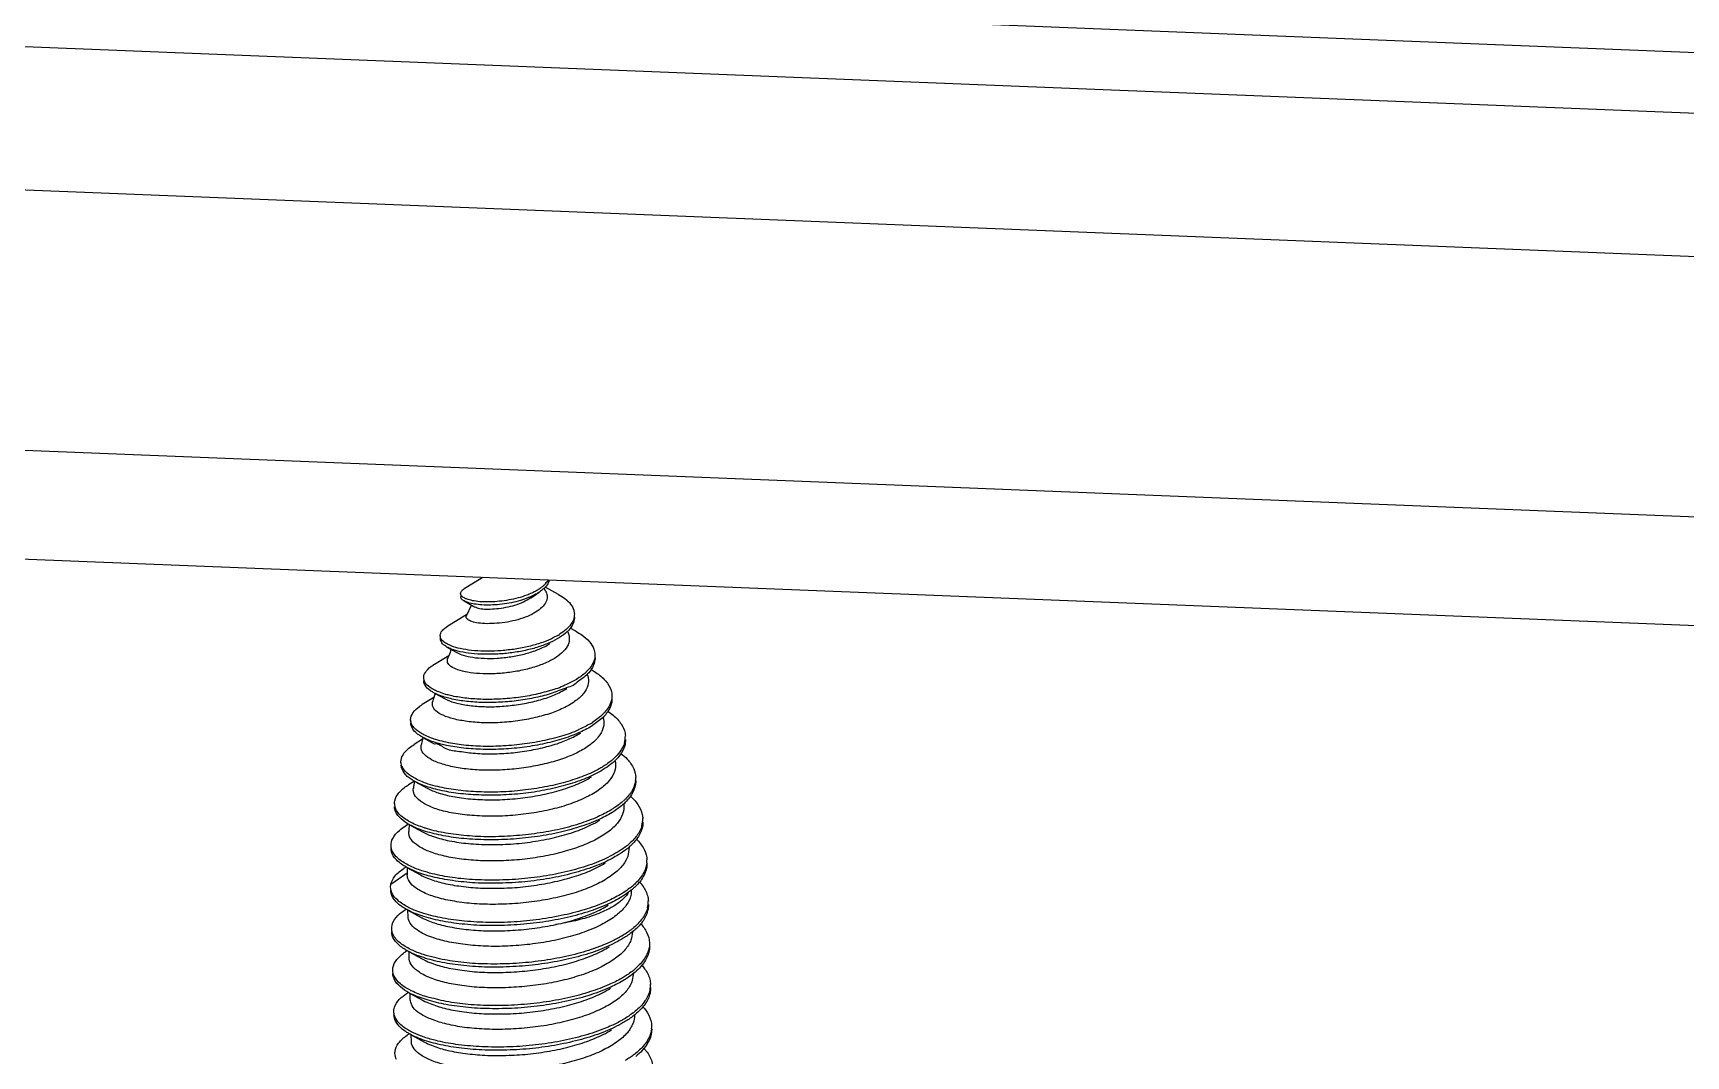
# Model space of a CAD drawing. Header units: millimetres. Extents: x 1366 to 1807, y -424 to -118.
# Drawn here: x 1422.99 to 1437.76, y -395.06 to -385.93 of the extents above; entities that cross this region are included whole.
import ezdxf

# ---------------------------------------------------------------- set-up
doc = ezdxf.new("R2010")
doc.units = ezdxf.units.MM
doc.layers.add('3_ALL_AXES', color=7, linetype='Continuous')

# ---------------------------------------------------------------- blocks, each defined once
blk = doc.blocks.new('*u50')
at = {"color": 7, "linetype": 'Continuous'}
for p, q in [((2.202, 15.898), (-129.922, 21.161)), ((-130.184, 20.632), (1.994, 15.367)), ((-130.326, 19.358), (1.853, 14.092)), ((1.967, 11.758), (-130.34, 17.029)), ((2.155, 10.78), (-130.151, 16.051)), ((-126.032, 15.878), (-126.182, 15.785)), ((-126.019, 15.887), (-126.032, 15.878)), ((-126.215, 15.742), (-126.214, 15.714)), ((-126.184, 15.677), (-126.148, 15.656)), ((-125.341, 15.735), (-125.459, 15.8)), ((-126.158, 15.556), (-126.337, 15.445)), ((-126.148, 15.656), (-126.097, 15.626)), ((-125.185, 15.405), (-125.237, 15.434)), ((-126.398, 15.366), (-126.397, 15.338)), ((-126.337, 15.265), (-126.243, 15.213)), ((-126.321, 15.187), (-126.462, 15.1)), ((-126.332, 15.127), (-126.332, 15.161)), ((-126.546, 14.99), (-126.545, 14.962)), ((-126.453, 14.815), (-126.559, 14.75)), ((-126.442, 14.849), (-126.36, 14.804)), ((-126.662, 14.614), (-126.661, 14.586)), ((-126.555, 14.441), (-126.631, 14.394)), ((-126.554, 14.458), (-126.45, 14.401)), ((-126.628, 14.065), (-126.68, 14.033)), ((-126.625, 14.064), (-126.515, 14.005)), ((-126.68, 13.683), (-126.704, 13.668)), ((-126.672, 13.677), (-126.556, 13.614)), ((-124.709, 13.477), (-124.721, 13.392)), ((-126.703, 13.3), (-126.706, 13.298)), ((-126.839, 13.145), (-126.692, 13.248)), ((-126.695, 13.295), (-126.573, 13.229)), ((-126.841, 13.119), (-126.839, 13.145)), ((-126.686, 12.914), (-126.568, 12.85)), ((-124.679, 12.72), (-124.68, 12.72)), ((-126.676, 12.542), (-126.558, 12.478)), ((-124.67, 12.35), (-124.684, 12.275)), ((-126.666, 12.171), (-126.549, 12.107)), ((-126.656, 11.8), (-126.539, 11.736))]:
    blk.add_line(p, q, dxfattribs=at)
blk.add_lwpolyline([(-125.587, 15.705), (-125.547, 15.732), (-125.514, 15.754)], dxfattribs=at)
for centre, radius, start, end in [((-125.646, 15.975), 0.257, 312.4779, 313.9257), ((-125.633, 15.962), 0.239, 313.9069, 317.078), ((-125.637, 15.866), 0.577, 300.9267, 302.2182), ((-125.509, 15.688), 0.356, 311.3907, 312.1098), ((-125.501, 15.679), 0.345, 312.106, 313.5668), ((-125.493, 15.644), 0.334, 313.5713, 313.926), ((-125.489, 15.639), 0.328, 313.9261, 314.2454), ((-125.544, 15.577), 0.703, 300.847, 301.7294), ((-125.374, 15.34), 0.411, 312.5471, 313.4213), ((-125.358, 15.296), 0.389, 313.4133, 314.8246), ((-125.346, 15.284), 0.371, 314.8343, 315.0188), ((-125.455, 15.25), 0.781, 300.8314, 302.3614), ((-124.94, 14.462), 0.197, 344.8691, 1.2218), ((-125.175, 14.633), 0.491, 311.5907, 313.1529), ((-125.151, 14.58), 0.457, 313.8955, 314.0319), ((-126.382, 14.508), 0.506, 240.9396, 241.3254), ((-124.837, 14.094), 0.187, 353.5188, 1.7798), ((-125.131, 14.298), 0.552, 310.8439, 312.132), ((-126.679, 13.869), 0.128, 182.0508, 201.4976), ((-125.104, 14.242), 0.514, 312.6226, 315.0051), ((-126.412, 14.155), 0.544, 241.1774, 241.5012), ((-124.804, 13.727), 0.217, 345.2414, 1.2581), ((-125.147, 14.014), 0.671, 308.3239, 308.9692), ((-125.123, 13.957), 0.634, 308.2953, 310.7118), ((-125.115, 13.975), 0.621, 308.9561, 310.6943), ((-125.091, 13.919), 0.584, 310.743, 310.9716), ((-126.389, 12.78), 0.608, 121.5104, 123.1801), ((-124.747, 13.358), 0.197, 353.891, 1.7381), ((-125.102, 13.627), 0.653, 307.6412, 309.3756), ((-125.089, 13.583), 0.633, 309.1219, 309.3863), ((-125.074, 13.592), 0.608, 309.3762, 311.1913), ((-125.061, 13.551), 0.59, 309.3504, 312.8501), ((-126.372, 13.55), 0.684, 242.9808, 243.2475), ((-125.497, 14.31), 1.443, 294.0501, 294.1893), ((-124.757, 12.988), 0.22, 346.2607, 1.3474), ((-125.118, 13.293), 0.699, 307.6225, 308.7518), ((-126.385, 12.064), 0.577, 122.2252, 124.0065), ((-125.086, 12.893), 0.663, 307.3878, 309.0203), ((-125.071, 12.848), 0.64, 308.8711, 309.0306), ((-126.352, 12.808), 0.685, 242.9662, 243.8977), ((-124.735, 12.246), 0.218, 347.7762, 1.4753), ((-125.094, 12.545), 0.692, 307.62, 308.8047), ((-125.081, 12.529), 0.671, 308.8073, 309.4929), ((-125.08, 12.501), 0.671, 308.8507, 309.493), ((-124.71, 11.875), 0.203, 353.8108, 1.4574), ((-126.373, 11.334), 0.562, 122.2445, 124.7897), ((-124.954, 12.025), 0.494, 314.9831, 316.9829), ((-124.924, 11.97), 0.454, 316.9602, 319.7964), ((-124.875, 11.403), 0.407, 42.475, 42.9744), ((-125.068, 12.154), 0.666, 307.3461, 308.9943)]:
    blk.add_arc(centre, radius, start, end, dxfattribs=at)
for points, start_tangent, end_tangent in [([(-125.478, 15.809), (-125.501, 15.791), (-125.527, 15.774)], (-0.753647, -0.657279), (-0.854024, -0.520233)), ([(-125.433, 15.863), (-125.459, 15.829), (-125.478, 15.809)], (-0.478322, -0.878185), (-0.753647, -0.657279)), ([(-125.422, 15.862), (-125.43, 15.84), (-125.458, 15.801), (-125.459, 15.8)], (-0.265237, -0.964183), (-0.680686, -0.732575)), ([(-126.215, 15.742), (-126.214, 15.751), (-126.197, 15.775), (-126.182, 15.785)], (-0.048879, 0.998805), (0.849407, 0.527738)), ([(-126.189, 15.707), (-126.211, 15.728), (-126.215, 15.742)], (-0.855409, 0.517953), (-0.048879, 0.998805)), ([(-126.184, 15.677), (-126.188, 15.679), (-126.21, 15.7), (-126.214, 15.714)], (-0.871577, 0.490259), (-0.048879, 0.998805)), ([(-126.174, 15.699), (-126.189, 15.707)], (-0.904951, 0.425515), (-0.855409, 0.517953)), ([(-125.514, 15.754), (-125.556, 15.73), (-125.624, 15.7), (-125.7, 15.675), (-125.782, 15.657), (-125.866, 15.645), (-125.948, 15.64), (-126.025, 15.641), (-126.093, 15.649), (-126.148, 15.662), (-126.184, 15.677)], (-0.836225, -0.548386), (-0.871577, 0.490259)), ([(-125.601, 15.737), (-125.624, 15.728), (-125.701, 15.703), (-125.783, 15.685), (-125.867, 15.673), (-125.949, 15.668), (-126.026, 15.669), (-126.094, 15.676), (-126.149, 15.69), (-126.174, 15.699)], (-0.92285, -0.38516), (-0.904951, 0.425515)), ([(-125.442, 15.702), (-125.46, 15.654), (-125.5, 15.608), (-125.561, 15.566), (-125.638, 15.531), (-125.726, 15.503), (-125.82, 15.484), (-125.914, 15.475), (-126, 15.474), (-126.073, 15.482), (-126.127, 15.497), (-126.158, 15.517), (-126.165, 15.54), (-126.163, 15.545)], (-0.125696, -0.992069), (0.38748, 0.921878)), ([(-126.097, 15.626), (-126.089, 15.623), (-126.047, 15.61), (-125.986, 15.604), (-125.913, 15.606), (-125.832, 15.616), (-125.749, 15.634), (-125.671, 15.661), (-125.604, 15.695), (-125.587, 15.705)], (0.886521, -0.462688), (0.825323, 0.564661)), ([(-125.527, 15.774), (-125.557, 15.757), (-125.601, 15.737)], (-0.854024, -0.520233), (-0.92285, -0.38516)), ([(-125.473, 15.786), (-125.5, 15.764), (-125.514, 15.754)], (-0.737466, -0.675384), (-0.836225, -0.548386)), ([(-125.455, 15.765), (-125.446, 15.746), (-125.442, 15.702)], (0.47906, -0.877782), (-0.125696, -0.992069)), ([(-125.341, 15.735), (-125.282, 15.697), (-125.232, 15.648), (-125.204, 15.595), (-125.198, 15.56)], (0.877754, -0.479112), (0.028647, -0.99959)), ([(-125.2, 15.534), (-125.219, 15.484), (-125.263, 15.429)], (-0.178553, -0.98393), (-0.724509, -0.689265)), ([(-125.198, 15.533), (-125.199, 15.511), (-125.219, 15.456), (-125.26, 15.404)], (0.028647, -0.99959), (-0.716353, -0.697739)), ([(-125.198, 15.56), (-125.2, 15.539), (-125.2, 15.534)], (0.028647, -0.99959), (-0.178553, -0.98393)), ([(-126.397, 15.366), (-126.396, 15.379), (-126.374, 15.417), (-126.337, 15.446)], (-0.046463, 0.99892), (0.854183, 0.519973)), ([(-125.258, 15.4), (-125.245, 15.362), (-125.249, 15.301), (-125.283, 15.241), (-125.345, 15.184), (-125.433, 15.133), (-125.541, 15.09), (-125.663, 15.057), (-125.793, 15.036), (-125.923, 15.026), (-126.045, 15.027), (-126.153, 15.04), (-126.24, 15.062), (-126.301, 15.092), (-126.332, 15.127)], (0.454755, -0.890617), (-0.342158, 0.939642)), ([(-125.341, 15.372), (-125.416, 15.333), (-125.429, 15.327)], (-0.85778, -0.514016), (-0.920013, -0.391887)), ([(-125.273, 15.42), (-125.33, 15.379)], (-0.750203, -0.661208), (-0.845977, -0.533219)), ([(-125.263, 15.402), (-125.33, 15.35)], (-0.724509, -0.689265), (-0.846616, -0.532204)), ([(-125.185, 15.405), (-125.132, 15.373), (-125.063, 15.312), (-125.024, 15.247), (-125.014, 15.197)], (0.878142, -0.478399), (0.030737, -0.999528)), ([(-126.391, 15.341), (-126.397, 15.366)], (-0.44009, 0.897954), (-0.046463, 0.99892)), ([(-126.337, 15.265), (-126.357, 15.278), (-126.39, 15.313), (-126.396, 15.338)], (-0.873488, 0.486846), (-0.046463, 0.99892)), ([(-126.325, 15.287), (-126.358, 15.306), (-126.391, 15.341)], (-0.897066, 0.441896), (-0.44009, 0.897954)), ([(-125.33, 15.35), (-125.416, 15.305), (-125.519, 15.266), (-125.634, 15.235), (-125.757, 15.214), (-125.883, 15.202), (-126.005, 15.2), (-126.118, 15.207), (-126.218, 15.223), (-126.299, 15.247), (-126.337, 15.265)], (-0.846616, -0.532204), (-0.873488, 0.486846)), ([(-125.429, 15.327), (-125.519, 15.294), (-125.635, 15.263), (-125.758, 15.242), (-125.883, 15.23), (-126.005, 15.227), (-126.119, 15.235), (-126.218, 15.251), (-126.299, 15.275), (-126.325, 15.287)], (-0.920013, -0.391887), (-0.897066, 0.441896)), ([(-126.243, 15.213), (-126.191, 15.192), (-126.107, 15.173), (-126.004, 15.164), (-125.888, 15.165), (-125.766, 15.178), (-125.647, 15.202), (-125.536, 15.237), (-125.442, 15.28), (-125.417, 15.295)], (0.873514, -0.486799), (0.843639, 0.536911)), ([(-126.545, 14.99), (-126.545, 15), (-126.522, 15.05), (-126.464, 15.099), (-126.462, 15.1)], (-0.046875, 0.998901), (0.853978, 0.520309)), ([(-125.016, 15.17), (-125.038, 15.109), (-125.092, 15.042)], (-0.149495, -0.988762), (-0.726298, -0.68738)), ([(-125.013, 15.169), (-125.014, 15.15), (-125.037, 15.081), (-125.083, 15.021)], (0.030737, -0.999528), (-0.706873, -0.707341)), ([(-125.014, 15.197), (-125.015, 15.178), (-125.016, 15.17)], (0.030737, -0.999528), (-0.149495, -0.988762)), ([(-126.534, 14.95), (-126.545, 14.99)], (-0.490494, 0.871444), (-0.046875, 0.998901)), ([(-126.459, 14.859), (-126.487, 14.876), (-126.533, 14.923), (-126.545, 14.962)], (-0.875656, 0.482936), (-0.046875, 0.998901)), ([(-126.448, 14.88), (-126.488, 14.904), (-126.534, 14.95)], (-0.892723, 0.450605), (-0.490494, 0.871444)), ([(-125.173, 14.952), (-125.174, 14.951), (-125.283, 14.895), (-125.414, 14.847), (-125.561, 14.81), (-125.717, 14.784), (-125.877, 14.771), (-126.033, 14.77), (-126.178, 14.781), (-126.306, 14.804), (-126.41, 14.836), (-126.459, 14.859)], (-0.849563, -0.527487), (-0.875656, 0.482936)), ([(-125.282, 14.924), (-125.284, 14.923), (-125.415, 14.875), (-125.561, 14.838), (-125.718, 14.812), (-125.878, 14.799), (-126.033, 14.798), (-126.178, 14.809), (-126.306, 14.831), (-126.349, 14.842)], (-0.91699, -0.398909), (-0.960902, 0.276889)), ([(-125.184, 14.973), (-125.282, 14.924)], (-0.858519, -0.512782), (-0.91699, -0.398909)), ([(-125.096, 15.037), (-125.175, 14.979)], (-0.736701, -0.676218), (-0.85052, -0.525942)), ([(-125.091, 15.014), (-125.173, 14.952)], (-0.726298, -0.68738), (-0.849563, -0.527487)), ([(-125.083, 15.02), (-125.074, 14.99), (-125.077, 14.922)], (0.381578, -0.924337), (-0.268307, -0.963333)), ([(-125.05, 15.065), (-125.018, 15.045), (-124.931, 14.976), (-124.879, 14.901), (-124.863, 14.832)], (0.873248, -0.487276), (0.030594, -0.999532)), ([(-125.077, 14.922), (-125.114, 14.853), (-125.184, 14.786), (-125.282, 14.726), (-125.404, 14.675), (-125.549, 14.634), (-125.705, 14.605), (-125.862, 14.59), (-126.014, 14.588), (-126.156, 14.6), (-126.278, 14.623), (-126.372, 14.655), (-126.436, 14.694), (-126.466, 14.739), (-126.465, 14.775)], (-0.268307, -0.963333), (0.270163, 0.962814)), ([(-126.349, 14.842), (-126.411, 14.864), (-126.448, 14.88)], (-0.960902, 0.276889), (-0.892723, 0.450605)), ([(-126.36, 14.804), (-126.336, 14.792), (-126.248, 14.763), (-126.135, 14.742), (-126.003, 14.732), (-125.863, 14.734), (-125.717, 14.749), (-125.57, 14.776), (-125.435, 14.815), (-125.321, 14.863), (-125.266, 14.894)], (0.876653, -0.481123), (0.847922, 0.530121)), ([(-124.864, 14.806), (-124.885, 14.742), (-124.944, 14.664), (-125.037, 14.591)], (-0.133232, -0.991085), (-0.844622, -0.535363)), ([(-124.862, 14.805), (-124.862, 14.794), (-124.884, 14.714), (-124.942, 14.636)], (0.030594, -0.999532), (-0.710029, -0.704172)), ([(-124.863, 14.832), (-124.863, 14.822), (-124.864, 14.806)], (0.030594, -0.999532), (-0.133232, -0.991085)), ([(-126.662, 14.614), (-126.662, 14.617), (-126.641, 14.677), (-126.581, 14.735), (-126.559, 14.75)], (-0.033526, 0.999438), (0.852037, 0.523481)), ([(-124.942, 14.636), (-125.037, 14.563), (-125.044, 14.558)], (-0.710029, -0.704172), (-0.850576, -0.525852)), ([(-124.943, 14.636), (-124.936, 14.607), (-124.943, 14.536)], (0.302721, -0.953079), (-0.300616, -0.953745)), ([(-124.901, 14.692), (-124.852, 14.656), (-124.78, 14.578), (-124.745, 14.496), (-124.742, 14.467)], (0.834341, -0.551248), (0.022519, -0.999746)), ([(-126.642, 14.558), (-126.662, 14.614)], (-0.553686, 0.832726), (-0.033526, 0.999438)), ([(-126.554, 14.458), (-126.583, 14.476), (-126.642, 14.53), (-126.661, 14.586)], (-0.876842, 0.480779), (-0.033526, 0.999438)), ([(-126.543, 14.48), (-126.584, 14.503), (-126.642, 14.558)], (-0.890066, 0.455831), (-0.553686, 0.832726)), ([(-124.943, 14.536), (-124.984, 14.462), (-125.058, 14.391), (-125.163, 14.326), (-125.294, 14.27), (-125.444, 14.225), (-125.608, 14.192), (-125.778, 14.171), (-125.947, 14.164), (-126.109, 14.17), (-126.255, 14.189), (-126.378, 14.219), (-126.474, 14.258), (-126.539, 14.305), (-126.568, 14.357), (-126.567, 14.389)], (-0.300616, -0.953745), (0.208051, 0.978118)), ([(-125.044, 14.558), (-125.162, 14.497), (-125.312, 14.442), (-125.483, 14.398), (-125.666, 14.368), (-125.853, 14.352), (-126.037, 14.351), (-126.209, 14.364), (-126.361, 14.39), (-126.488, 14.428), (-126.554, 14.458)], (-0.850576, -0.525852), (-0.876842, 0.480779)), ([(-126.439, 14.438), (-126.489, 14.456), (-126.543, 14.48)], (-0.954272, 0.298939), (-0.890066, 0.455831)), ([(-126.45, 14.401), (-126.449, 14.401), (-126.36, 14.364), (-126.242, 14.335), (-126.102, 14.317), (-125.948, 14.311), (-125.788, 14.317), (-125.623, 14.337), (-125.462, 14.37), (-125.317, 14.414), (-125.195, 14.468), (-125.142, 14.497)], (0.878753, -0.477277), (0.849794, 0.527115)), ([(-125.158, 14.527), (-125.162, 14.525), (-125.313, 14.469), (-125.484, 14.426), (-125.666, 14.396), (-125.854, 14.38), (-126.037, 14.378), (-126.209, 14.391), (-126.362, 14.418), (-126.439, 14.438)], (-0.914173, -0.405324), (-0.954272, 0.298939)), ([(-125.055, 14.58), (-125.158, 14.527)], (-0.858616, -0.51262), (-0.914173, -0.405324)), ([(-126.748, 14.239), (-126.733, 14.297), (-126.678, 14.361), (-126.631, 14.394)], (-0.016333, 0.999867), (0.851707, 0.524019)), ([(-124.749, 14.411), (-124.792, 14.327), (-124.839, 14.274)], (-0.26077, -0.965401), (-0.729412, -0.684075)), ([(-124.742, 14.439), (-124.748, 14.383), (-124.791, 14.299), (-124.833, 14.251)], (0.022519, -0.999746), (-0.718952, -0.69506)), ([(-126.744, 14.213), (-126.748, 14.233), (-126.748, 14.239)], (-0.281001, 0.959708), (-0.016333, 0.999867)), ([(-126.628, 14.066), (-126.656, 14.083), (-126.721, 14.142), (-126.747, 14.205), (-126.748, 14.211)], (-0.874103, 0.48574), (-0.016333, 0.999867)), ([(-126.614, 14.086), (-126.657, 14.111), (-126.722, 14.17), (-126.744, 14.213)], (-0.889074, 0.457764), (-0.281001, 0.959708)), ([(-124.954, 14.19), (-124.986, 14.172), (-125.058, 14.136)], (-0.860409, -0.509603), (-0.911944, -0.410314)), ([(-124.849, 14.265), (-124.872, 14.246), (-124.954, 14.19)], (-0.747791, -0.663934), (-0.860409, -0.509603)), ([(-124.834, 14.251), (-124.871, 14.218), (-124.94, 14.17)], (-0.720605, -0.693346), (-0.851422, -0.52448)), ([(-124.835, 14.252), (-124.832, 14.233), (-124.84, 14.152)], (0.234986, -0.971999), (-0.321293, -0.94698)), ([(-124.783, 14.313), (-124.726, 14.263), (-124.668, 14.177), (-124.65, 14.1)], (0.79367, -0.608349), (0.030608, -0.999531)), ([(-124.84, 14.152), (-124.887, 14.071), (-124.971, 13.994), (-125.087, 13.925), (-125.23, 13.865), (-125.398, 13.816), (-125.582, 13.78), (-125.771, 13.759), (-125.956, 13.753), (-126.136, 13.762), (-126.299, 13.784), (-126.435, 13.819), (-126.538, 13.864), (-126.607, 13.917), (-126.637, 13.975), (-126.638, 14.002)], (-0.321293, -0.94698), (0.143456, 0.989657)), ([(-124.94, 14.17), (-124.985, 14.144), (-125.13, 14.078), (-125.299, 14.024), (-125.485, 13.982), (-125.682, 13.954), (-125.882, 13.942), (-126.077, 13.944), (-126.258, 13.96), (-126.42, 13.99), (-126.554, 14.032), (-126.625, 14.064)], (-0.851422, -0.52448), (-0.877355, 0.479842)), ([(-126.504, 14.041), (-126.555, 14.059), (-126.614, 14.086)], (-0.951035, 0.309084), (-0.889074, 0.457764)), ([(-126.515, 14.005), (-126.415, 13.962), (-126.284, 13.929), (-126.128, 13.908), (-125.955, 13.9), (-125.774, 13.906), (-125.591, 13.927), (-125.416, 13.961), (-125.254, 14.009), (-125.113, 14.067), (-125.045, 14.105)], (0.87917, -0.476509), (0.850591, 0.525828)), ([(-125.058, 14.136), (-125.131, 14.106), (-125.299, 14.052), (-125.486, 14.01), (-125.683, 13.982), (-125.883, 13.969), (-126.078, 13.972), (-126.259, 13.988), (-126.42, 14.018), (-126.504, 14.041)], (-0.911944, -0.410314), (-0.951035, 0.309084)), ([(-124.652, 14.073), (-124.675, 13.995), (-124.742, 13.907), (-124.76, 13.889)], (-0.112134, -0.993693), (-0.741546, -0.670902)), ([(-124.65, 14.072), (-124.65, 14.059), (-124.675, 13.968), (-124.741, 13.879)], (0.030608, -0.999531), (-0.706878, -0.707335)), ([(-126.806, 13.865), (-126.804, 13.892), (-126.767, 13.961), (-126.689, 14.028), (-126.68, 14.033)], (-0.034739, 0.999396), (0.852511, 0.522709)), ([(-124.7, 13.934), (-124.631, 13.859), (-124.591, 13.767), (-124.587, 13.732)], (0.758202, -0.65202), (0.022772, -0.999741)), ([(-126.674, 13.678), (-126.747, 13.729), (-126.797, 13.795), (-126.806, 13.837)], (-0.876111, 0.48211), (-0.034739, 0.999396)), ([(-126.658, 13.697), (-126.748, 13.757), (-126.797, 13.823)], (-0.89183, 0.45237), (-0.36736, 0.930079)), ([(-124.767, 13.771), (-124.814, 13.69), (-124.899, 13.612), (-125.016, 13.54), (-125.158, 13.479), (-125.32, 13.429), (-125.5, 13.39), (-125.69, 13.365), (-125.878, 13.354), (-126.059, 13.357), (-126.227, 13.373), (-126.377, 13.401), (-126.501, 13.44), (-126.594, 13.488), (-126.655, 13.541), (-126.679, 13.599), (-126.679, 13.616)], (-0.335824, -0.941925), (0.077404, 0.997)), ([(-124.861, 13.786), (-124.986, 13.721), (-125.155, 13.657), (-125.348, 13.605), (-125.555, 13.569), (-125.769, 13.548), (-125.982, 13.543), (-126.185, 13.553), (-126.37, 13.579), (-126.529, 13.618), (-126.657, 13.669), (-126.672, 13.677)], (-0.851459, -0.524421), (-0.878821, 0.477152)), ([(-124.987, 13.749), (-125.156, 13.685), (-125.348, 13.633), (-125.556, 13.597), (-125.77, 13.576), (-125.983, 13.57), (-126.186, 13.581), (-126.371, 13.607), (-126.53, 13.646), (-126.542, 13.65)], (-0.912248, -0.409638), (-0.950855, 0.309637)), ([(-124.873, 13.808), (-124.987, 13.749)], (-0.858521, -0.512778), (-0.912248, -0.409638)), ([(-124.77, 13.881), (-124.847, 13.824), (-124.873, 13.808)], (-0.75644, -0.654063), (-0.858521, -0.512778)), ([(-124.756, 13.864), (-124.846, 13.796), (-124.861, 13.786)], (-0.73567, -0.67734), (-0.851459, -0.524421)), ([(-124.758, 13.865), (-124.756, 13.852), (-124.767, 13.771)], (0.161823, -0.98682), (-0.335824, -0.941925)), ([(-126.837, 13.491), (-126.822, 13.555), (-126.762, 13.626), (-126.704, 13.668)], (-0.01497, 0.999888), (0.851908, 0.523691)), ([(-126.542, 13.65), (-126.658, 13.697)], (-0.950855, 0.309637), (-0.89183, 0.45237)), ([(-126.556, 13.614), (-126.457, 13.571), (-126.316, 13.534), (-126.146, 13.509), (-125.959, 13.5), (-125.766, 13.505), (-125.569, 13.526), (-125.376, 13.563), (-125.2, 13.613), (-125.051, 13.675), (-124.971, 13.718)], (0.878746, -0.47729), (0.851052, 0.525081)), ([(-124.594, 13.672), (-124.641, 13.578), (-124.711, 13.505)], (-0.254806, -0.966992), (-0.758021, -0.652231)), ([(-124.586, 13.704), (-124.593, 13.644), (-124.641, 13.55), (-124.708, 13.479)], (0.022772, -0.999741), (-0.755031, -0.655689)), ([(-126.834, 13.465), (-126.837, 13.482), (-126.837, 13.491)], (-0.248473, 0.968639), (-0.01497, 0.999888)), ([(-126.695, 13.295), (-126.732, 13.317), (-126.806, 13.383), (-126.836, 13.454), (-126.836, 13.464)], (-0.877793, 0.47904), (-0.01497, 0.999888)), ([(-126.684, 13.317), (-126.733, 13.345), (-126.807, 13.411), (-126.834, 13.465)], (-0.888159, 0.459537), (-0.248473, 0.968639)), ([(-124.731, 13.488), (-124.819, 13.428)], (-0.784491, -0.620141), (-0.860077, -0.510164)), ([(-124.73, 13.46), (-124.806, 13.408)], (-0.784491, -0.620141), (-0.85197, -0.523591)), ([(-124.642, 13.548), (-124.635, 13.54), (-124.57, 13.449), (-124.55, 13.364)], (0.713864, -0.700285), (0.030127, -0.999546)), ([(-124.806, 13.408), (-124.859, 13.377), (-125.021, 13.304), (-125.211, 13.244), (-125.42, 13.198), (-125.642, 13.168), (-125.866, 13.155), (-126.084, 13.158), (-126.287, 13.178), (-126.467, 13.212), (-126.618, 13.259), (-126.695, 13.295)], (-0.85197, -0.523591), (-0.877793, 0.47904)), ([(-124.721, 13.392), (-124.773, 13.307), (-124.862, 13.226), (-124.986, 13.152), (-125.139, 13.088), (-125.315, 13.036), (-125.506, 12.998), (-125.705, 12.974), (-125.903, 12.966), (-126.095, 12.972), (-126.271, 12.993), (-126.422, 13.026), (-126.544, 13.071), (-126.632, 13.125), (-126.682, 13.186), (-126.692, 13.229)], (-0.346832, -0.937927), (-0.016273, 0.999868)), ([(-126.562, 13.266), (-126.619, 13.287), (-126.684, 13.317)], (-0.949774, 0.312936), (-0.888159, 0.459537)), ([(-126.573, 13.229), (-126.51, 13.199), (-126.384, 13.159), (-126.231, 13.13), (-126.059, 13.113), (-125.875, 13.11), (-125.683, 13.12), (-125.488, 13.146), (-125.303, 13.185), (-125.137, 13.235), (-124.992, 13.297), (-124.922, 13.336)], (0.877474, -0.479624), (0.851385, 0.524542)), ([(-124.936, 13.368), (-125.022, 13.332), (-125.211, 13.272), (-125.421, 13.226), (-125.642, 13.196), (-125.866, 13.183), (-126.084, 13.186), (-126.288, 13.205), (-126.468, 13.24), (-126.562, 13.266)], (-0.912223, -0.409694), (-0.949774, 0.312936)), ([(-124.819, 13.428), (-124.86, 13.405), (-124.936, 13.368)], (-0.860077, -0.510164), (-0.912223, -0.409694)), ([(-124.551, 13.337), (-124.575, 13.256), (-124.645, 13.161), (-124.673, 13.135)], (-0.105471, -0.994422), (-0.752396, -0.658711)), ([(-124.549, 13.336), (-124.549, 13.325), (-124.575, 13.228), (-124.644, 13.133), (-124.66, 13.118)], (0.030127, -0.999546), (-0.73271, -0.680541)), ([(-126.839, 13.145), (-126.802, 13.218), (-126.721, 13.288)], (0.189486, 0.981883), (0.836879, 0.547388)), ([(-124.618, 13.167), (-124.586, 13.128), (-124.542, 13.033), (-124.537, 12.993)], (0.688063, -0.725651), (0.02372, -0.999719)), ([(-126.83, 13.072), (-126.841, 13.119)], (-0.385194, 0.922836), (-0.036519, 0.999333)), ([(-126.696, 12.919), (-126.776, 12.974), (-126.83, 13.044), (-126.84, 13.091)], (-0.87902, 0.476785), (-0.036519, 0.999333)), ([(-126.683, 12.94), (-126.777, 13.002), (-126.83, 13.072)], (-0.890849, 0.454299), (-0.385194, 0.922836)), ([(-124.773, 13.034), (-124.904, 12.965), (-125.084, 12.897), (-125.288, 12.843), (-125.509, 12.804), (-125.737, 12.782), (-125.963, 12.776), (-126.178, 12.788), (-126.374, 12.815), (-126.544, 12.857), (-126.679, 12.91), (-126.696, 12.919)], (-0.851799, -0.523869), (-0.87902, 0.476785)), ([(-124.69, 13.093), (-124.694, 13.045), (-124.734, 12.959), (-124.812, 12.877), (-124.925, 12.801), (-125.068, 12.734), (-125.237, 12.678), (-125.423, 12.635), (-125.62, 12.606), (-125.819, 12.592), (-126.014, 12.593), (-126.195, 12.609), (-126.356, 12.638), (-126.49, 12.678), (-126.591, 12.728), (-126.657, 12.785), (-126.684, 12.847), (-126.684, 12.855)], (0.024821, -0.999692), (-0.016971, 0.999856)), ([(-124.785, 13.055), (-124.905, 12.993)], (-0.858488, -0.512834), (-0.912196, -0.409754)), ([(-124.758, 13.018), (-124.794, 12.986), (-124.879, 12.931)], (-0.709202, -0.705005), (-0.879418, -0.47605)), ([(-124.704, 13.11), (-124.756, 13.073), (-124.785, 13.055)], (-0.791734, -0.610866), (-0.858488, -0.512834)), ([(-124.69, 13.093), (-124.756, 13.045), (-124.773, 13.034)], (-0.775803, -0.630976), (-0.851799, -0.523869)), ([(-124.714, 13.074), (-124.726, 13.055), (-124.758, 13.018)], (-0.4958, -0.868437), (-0.709202, -0.705005)), ([(-126.831, 12.748), (-126.817, 12.809), (-126.76, 12.881), (-126.702, 12.923)], (-0.012984, 0.999916), (0.846194, 0.532875)), ([(-124.908, 12.992), (-125.085, 12.925), (-125.289, 12.871), (-125.51, 12.832), (-125.737, 12.809), (-125.963, 12.804), (-126.179, 12.816), (-126.375, 12.843), (-126.544, 12.885), (-126.68, 12.938)], (-0.913189, -0.407536), (-0.892954, 0.450148)), ([(-125.365, 12.786), (-125.183, 12.833), (-125.022, 12.893), (-124.896, 12.958)], (0.977605, 0.210448), (0.851622, 0.524156)), ([(-124.879, 12.931), (-124.897, 12.922), (-125.03, 12.866), (-125.188, 12.82), (-125.365, 12.786)], (-0.879418, -0.47605), (-0.988722, -0.149762)), ([(-124.543, 12.936), (-124.59, 12.84), (-124.68, 12.748)], (-0.237996, -0.971266), (-0.779828, -0.625993)), ([(-124.536, 12.966), (-124.543, 12.908), (-124.589, 12.812), (-124.679, 12.72)], (0.02372, -0.999719), (-0.778856, -0.627203)), ([(-126.828, 12.722), (-126.83, 12.735), (-126.831, 12.748)], (-0.241758, 0.970337), (-0.012984, 0.999916)), ([(-126.687, 12.548), (-126.72, 12.568), (-126.797, 12.635), (-126.83, 12.707), (-126.83, 12.72)], (-0.877967, 0.478722), (-0.012984, 0.999916)), ([(-126.676, 12.57), (-126.721, 12.596), (-126.798, 12.663), (-126.828, 12.722)], (-0.887918, 0.460002), (-0.241758, 0.970337)), ([(-126.568, 12.85), (-126.549, 12.84), (-126.435, 12.795), (-126.292, 12.761), (-126.124, 12.738), (-125.94, 12.729), (-125.748, 12.734), (-125.553, 12.753), (-125.365, 12.786)], (0.878738, -0.477304), (0.977605, 0.210448)), ([(-124.691, 12.739), (-124.774, 12.683)], (-0.792015, -0.610502), (-0.860205, -0.509948)), ([(-124.68, 12.72), (-124.761, 12.663)], (-0.779828, -0.625993), (-0.852195, -0.523225)), ([(-124.68, 12.719), (-124.693, 12.646)], (0.011274, -0.999936), (-0.354722, -0.934972)), ([(-124.607, 12.794), (-124.55, 12.713), (-124.527, 12.622)], (0.684362, -0.729142), (0.028609, -0.999591)), ([(-124.761, 12.663), (-124.81, 12.635), (-124.974, 12.56), (-125.167, 12.498), (-125.38, 12.451), (-125.605, 12.42), (-125.834, 12.406), (-126.056, 12.408), (-126.264, 12.428), (-126.448, 12.462), (-126.602, 12.51), (-126.687, 12.548)], (-0.852195, -0.523225), (-0.877967, 0.478722)), ([(-126.546, 12.517), (-126.603, 12.537), (-126.676, 12.57)], (-0.950921, 0.309433), (-0.887918, 0.460002)), ([(-124.693, 12.646), (-124.743, 12.563), (-124.83, 12.484), (-124.95, 12.411), (-125.097, 12.348), (-125.266, 12.296), (-125.45, 12.257), (-125.643, 12.232), (-125.837, 12.221), (-126.026, 12.223), (-126.203, 12.24), (-126.357, 12.269), (-126.486, 12.309), (-126.584, 12.359), (-126.648, 12.416), (-126.674, 12.477), (-126.674, 12.484)], (-0.354722, -0.934972), (-0.018048, 0.999837)), ([(-126.558, 12.478), (-126.489, 12.446), (-126.36, 12.406), (-126.202, 12.377), (-126.023, 12.36), (-125.834, 12.358), (-125.642, 12.37), (-125.449, 12.396), (-125.263, 12.435), (-125.095, 12.488), (-124.95, 12.55), (-124.885, 12.587)], (0.877694, -0.479222), (0.851633, 0.524138)), ([(-124.9, 12.619), (-124.975, 12.588), (-125.168, 12.526), (-125.381, 12.479), (-125.606, 12.448), (-125.834, 12.434), (-126.057, 12.436), (-126.264, 12.455), (-126.449, 12.49), (-126.546, 12.517)], (-0.914314, -0.405006), (-0.950921, 0.309433)), ([(-124.774, 12.683), (-124.81, 12.663), (-124.9, 12.619)], (-0.860205, -0.509948), (-0.914314, -0.405006)), ([(-124.528, 12.596), (-124.55, 12.519), (-124.618, 12.425), (-124.668, 12.378)], (-0.105936, -0.994373), (-0.776809, -0.629736)), ([(-124.526, 12.595), (-124.526, 12.589), (-124.549, 12.492), (-124.617, 12.397), (-124.668, 12.35)], (0.028609, -0.999591), (-0.776809, -0.629736)), ([(-124.527, 12.622), (-124.527, 12.617), (-124.528, 12.596)], (0.028609, -0.999591), (-0.105936, -0.994373)), ([(-126.821, 12.377), (-126.82, 12.398), (-126.786, 12.472), (-126.708, 12.542)], (-0.039182, 0.999232), (0.828886, 0.559417)), ([(-124.597, 12.423), (-124.57, 12.391), (-124.524, 12.297), (-124.518, 12.251)], (0.682889, -0.730522), (0.025336, -0.999679)), ([(-126.809, 12.325), (-126.821, 12.377)], (-0.41209, 0.911143), (-0.039182, 0.999232)), ([(-126.677, 12.177), (-126.752, 12.228), (-126.808, 12.297), (-126.821, 12.349)], (-0.878801, 0.477189), (-0.039182, 0.999232)), ([(-126.664, 12.198), (-126.753, 12.256), (-126.809, 12.325)], (-0.890681, 0.45463), (-0.41209, 0.911143)), ([(-124.751, 12.292), (-124.873, 12.227), (-125.052, 12.158), (-125.255, 12.103), (-125.475, 12.063), (-125.703, 12.04), (-125.93, 12.034), (-126.146, 12.044), (-126.344, 12.071), (-126.515, 12.112), (-126.653, 12.165), (-126.677, 12.177)], (-0.851787, -0.523889), (-0.878801, 0.477189)), ([(-124.684, 12.275), (-124.734, 12.191), (-124.822, 12.111), (-124.943, 12.039), (-125.089, 11.976), (-125.259, 11.925), (-125.448, 11.885), (-125.646, 11.86), (-125.84, 11.849), (-126.026, 11.853), (-126.202, 11.87), (-126.357, 11.901), (-126.484, 11.942), (-126.579, 11.991), (-126.64, 12.046), (-126.664, 12.106), (-126.665, 12.113)], (-0.354722, -0.934972), (-0.018852, 0.999822)), ([(-124.763, 12.313), (-124.874, 12.255), (-124.888, 12.249)], (-0.858609, -0.512631), (-0.913664, -0.40647)), ([(-124.683, 12.367), (-124.727, 12.335), (-124.763, 12.313)], (-0.794434, -0.60735), (-0.858609, -0.512631)), ([(-124.669, 12.349), (-124.726, 12.308), (-124.751, 12.292)], (-0.778559, -0.627571), (-0.851787, -0.523889)), ([(-126.812, 12.006), (-126.8, 12.062), (-126.745, 12.134), (-126.682, 12.181)], (-0.012182, 0.999926), (0.846381, 0.532578)), ([(-126.534, 12.145), (-126.654, 12.193)], (-0.952035, 0.30599), (-0.897954, 0.44009)), ([(-126.549, 12.107), (-126.487, 12.079), (-126.36, 12.038), (-126.204, 12.008), (-126.028, 11.99), (-125.841, 11.987), (-125.647, 11.997), (-125.45, 12.023), (-125.261, 12.062), (-125.092, 12.114), (-124.946, 12.176), (-124.875, 12.216)], (0.877625, -0.479347), (0.8516, 0.524192)), ([(-124.888, 12.249), (-125.053, 12.186), (-125.256, 12.131), (-125.476, 12.091), (-125.704, 12.068), (-125.93, 12.062), (-126.147, 12.072), (-126.345, 12.099), (-126.516, 12.14), (-126.534, 12.145)], (-0.913664, -0.40647), (-0.952035, 0.30599)), ([(-124.517, 12.224), (-124.522, 12.172), (-124.566, 12.075), (-124.654, 11.983)], (0.025336, -0.999679), (-0.771691, -0.635998)), ([(-124.523, 12.2), (-124.567, 12.103), (-124.654, 12.011)], (-0.212622, -0.977134), (-0.771691, -0.635998)), ([(-126.808, 11.98), (-126.81, 11.988), (-126.812, 12.006)], (-0.237334, 0.971428), (-0.012182, 0.999926)), ([(-126.667, 11.806), (-126.695, 11.822), (-126.774, 11.889), (-126.809, 11.961), (-126.811, 11.978)], (-0.878085, 0.478505), (-0.012182, 0.999926)), ([(-126.657, 11.828), (-126.696, 11.85), (-126.775, 11.917), (-126.808, 11.98)], (-0.887717, 0.46039), (-0.237334, 0.971428)), ([(-124.672, 11.997), (-124.755, 11.941)], (-0.792036, -0.610475), (-0.860372, -0.509667)), ([(-124.659, 11.978), (-124.741, 11.921)], (-0.778771, -0.627308), (-0.852264, -0.523112)), ([(-124.66, 11.978), (-124.674, 11.904)], (0.015584, -0.999879), (-0.354722, -0.934972)), ([(-124.588, 12.052), (-124.533, 11.976), (-124.508, 11.88)], (0.685504, -0.728069), (0.026512, -0.999648)), ([(-124.741, 11.921), (-124.781, 11.898), (-124.944, 11.822), (-125.135, 11.76), (-125.348, 11.711), (-125.572, 11.679), (-125.801, 11.664), (-126.024, 11.666), (-126.232, 11.684), (-126.418, 11.717), (-126.575, 11.764), (-126.667, 11.806)], (-0.852264, -0.523112), (-0.878085, 0.478505)), ([(-126.527, 11.775), (-126.575, 11.792), (-126.657, 11.828)], (-0.950786, 0.309848), (-0.887717, 0.46039)), ([(-126.539, 11.736), (-126.476, 11.707), (-126.349, 11.666), (-126.194, 11.637), (-126.021, 11.619), (-125.834, 11.616), (-125.639, 11.626), (-125.443, 11.651), (-125.257, 11.69), (-125.088, 11.741), (-124.94, 11.804), (-124.865, 11.845)], (0.877599, -0.479396), (0.851583, 0.524219)), ([(-124.88, 11.877), (-124.945, 11.85), (-125.136, 11.787), (-125.348, 11.739), (-125.573, 11.707), (-125.801, 11.692), (-126.024, 11.694), (-126.233, 11.712), (-126.419, 11.745), (-126.527, 11.775)], (-0.914444, -0.404712), (-0.950786, 0.309848)), ([(-124.755, 11.941), (-124.782, 11.925), (-124.88, 11.877)], (-0.860372, -0.509667), (-0.914444, -0.404712)), ([(-124.674, 11.904), (-124.689, 11.872), (-124.709, 11.84), (-124.734, 11.809)], (-0.354722, -0.934972), (-0.675, -0.737818)), ([(-124.509, 11.853), (-124.528, 11.783), (-124.593, 11.688)], (-0.10675, -0.994286), (-0.682092, -0.731266)), ([(-124.507, 11.853), (-124.527, 11.755), (-124.577, 11.677)], (0.026512, -0.999648), (-0.645063, -0.764129)), ([(-126.802, 11.635), (-126.801, 11.652), (-126.77, 11.726), (-126.694, 11.796)], (-0.040253, 0.99919), (0.821068, 0.57083)), ([(-124.734, 11.809), (-124.825, 11.732), (-124.947, 11.661), (-125.096, 11.6), (-125.265, 11.55), (-125.448, 11.512), (-125.639, 11.488), (-125.831, 11.478), (-126.018, 11.482), (-126.192, 11.499), (-126.344, 11.529), (-126.47, 11.569), (-126.567, 11.618), (-126.63, 11.675), (-126.655, 11.736), (-126.655, 11.742)], (-0.675, -0.737818), (-0.018648, 0.999826)), ([(-124.605, 11.676), (-124.649, 11.636)], (-0.707195, -0.707019), (-0.777083, -0.629398)), ([(-124.575, 11.678), (-124.555, 11.655), (-124.506, 11.561), (-124.498, 11.509)], (0.675261, -0.737579), (0.027042, -0.999634)), ([(-126.787, 11.579), (-126.802, 11.635)], (-0.440716, 0.897646), (-0.040253, 0.99919)), ([(-124.664, 11.624), (-124.7, 11.599), (-124.743, 11.571)], (-0.794865, -0.606786), (-0.858719, -0.512446)), ([(-124.592, 11.66), (-124.648, 11.608)], (-0.682092, -0.731266), (-0.777083, -0.629398))]:
    blk.add_spline(points, degree=3, dxfattribs=dict(at, start_tangent=start_tangent, end_tangent=end_tangent))
at = {"layer": '3_ALL_AXES', "color": 7, "linetype": 'Continuous'}
for p, q in [((-125.455, 15.765), (-125.469, 15.791)), ((-126.163, 15.544), (-126.118, 15.639)), ((-125.258, 15.4), (-125.26, 15.405)), ((-126.684, 12.855), (-126.686, 12.914)), ((-126.674, 12.484), (-126.676, 12.542)), ((-126.665, 12.113), (-126.666, 12.171)), ((-126.655, 11.742), (-126.656, 11.8))]:
    blk.add_line(p, q, dxfattribs=at)
for centre, radius, start, end in [((-121.553, 13.287), 5.133, 157.5859, 158.2751), ((-121.545, 13.283), 5.142, 158.275, 158.584), ((-121.489, 13.264), 5.201, 162.6472, 163.1035), ((-121.494, 13.265), 5.196, 162.2476, 162.6472), ((-121.446, 13.252), 5.245, 166.8976, 167.4812), ((-121.449, 13.253), 5.242, 166.7129, 166.8976), ((-121.416, 13.246), 5.276, 171.0734, 171.7608), ((-121.394, 13.244), 5.298, 175.3122, 175.9778), ((-121.394, 13.244), 5.298, 179.4644, 180.1541)]:
    blk.add_arc(centre, radius, start, end, dxfattribs=at)

msp = doc.modelspace()

# ---------------------------------------------------------------- block references
msp.add_blockref('*u50', (1553.026, -406.676))

doc.saveas('drawing.dxf')
